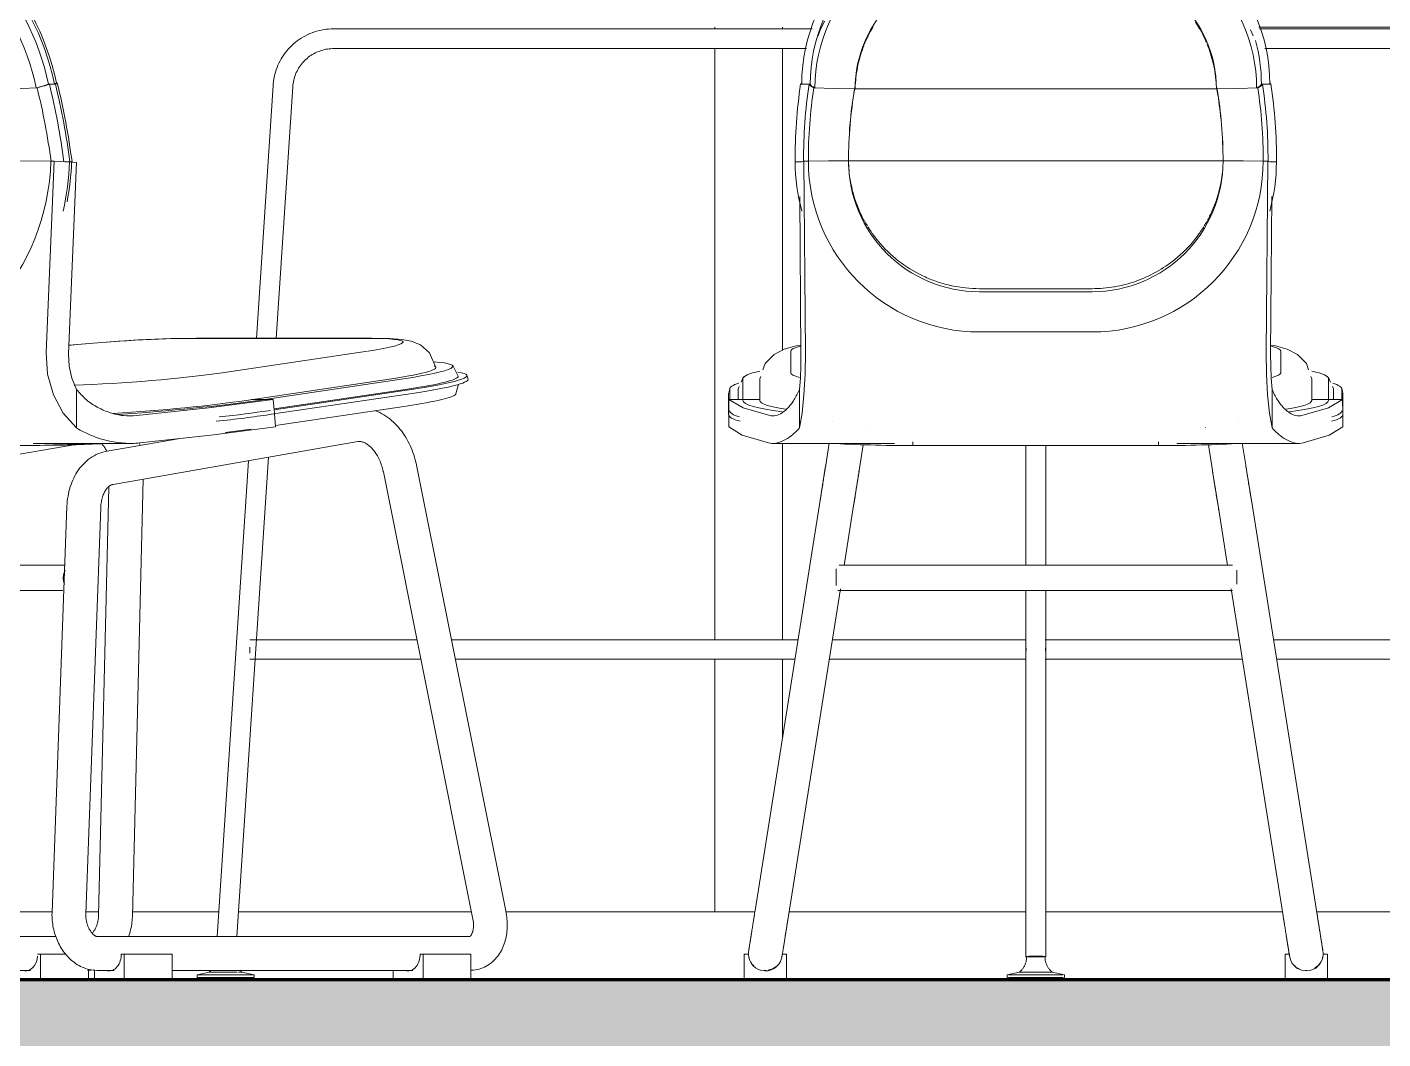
# Model space of a CAD drawing. Header units: inches. Extents: x 169 to 5088, y -73 to 356.
# Drawn here: x 393.6 to 433.69, y -1.76 to 28.16 of the extents above; entities that cross this region are included whole.
import ezdxf

# ---------------------------------------------------------------- set-up
doc = ezdxf.new("R2010")
doc.units = ezdxf.units.IN
doc.header["$MEASUREMENT"] = 0
for name, color, linetype, lineweight in [('A-GLAZ-CWMG', 51, 'Continuous', 9), ('C-TOPO', 7, 'Continuous', 9), ('I-FURN', 30, 'Continuous', 9), ('I-FURN-PNLS', 30, 'Continuous', 9)]:
    doc.layers.add(name, color=color, linetype=linetype, lineweight=lineweight)

# ---------------------------------------------------------------- blocks, each defined once
blk = doc.blocks.new('Haworth_Pan-Table-Round - 59 dia-336015-Building Elevation - North')
at = {"layer": 'I-FURN-PNLS'}
for p, q in [((416.812, 28.113), (402.657, 28.113)), ((451.553, 28.164), (430.029, 28.164)), ((444.198, 28.113), (430.043, 28.113)), ((402.657, 27.528), (416.649, 27.528)), ((430.206, 27.528), (444.198, 27.528)), ((400.869, 26.438), (400.377, 18.958)), ((400.963, 18.958), (401.452, 26.4)), ((423.136, 15.788), (423.136, 12.25)), ((423.136, 15.788), (423.136, 12.25)), ((423.72, 12.25), (423.72, 15.788)), ((423.72, 12.25), (423.72, 15.788)), ((400.139, 15.339), (399.213, 1.264)), ((399.799, 1.264), (400.731, 15.442)), ((423.136, 11.5), (423.136, 0.669)), ((423.136, 11.5), (423.136, 10.03)), ((423.72, 0.669), (423.72, 11.5)), ((423.72, 10.03), (423.72, 11.5)), ((405.126, 10.04), (400.178, 10.04)), ((416.396, 10.04), (406.146, 10.04)), ((423.146, 10.04), (417.409, 10.04)), ((429.447, 10.04), (423.71, 10.04)), ((440.71, 10.04), (430.46, 10.04)), ((400.178, 9.754), (400.178, 9.828)), ((400.178, 9.649), (400.178, 9.754)), ((400.178, 9.468), (405.24, 9.468)), ((406.26, 9.468), (416.305, 9.468)), ((417.318, 9.468), (423.146, 9.468)), ((423.136, 9.478), (423.136, 0.669)), ((423.71, 9.468), (429.538, 9.468)), ((423.72, 0.669), (423.72, 9.478)), ((430.55, 9.468), (440.596, 9.468)), ((423.192, 0.669), (423.428, 0.669)), ((423.428, 0.669), (423.663, 0.669)), ((398.984, 0.216), (398.621, 0.134)), ((398.621, 0.134), (398.621, 0.051)), ((398.621, 0.134), (400.313, 0.134)), ((398.621, 0.051), (398.73, 0)), ((398.621, 0.051), (400.313, 0.051)), ((398.984, 0.216), (399.809, 0.216)), ((399.846, 0.216), (399.95, 0.216)), ((400.313, 0.134), (399.95, 0.216)), ((400.204, 0), (400.313, 0.051)), ((400.313, 0.051), (400.313, 0.134)), ((422.945, 0.216), (422.582, 0.134)), ((422.945, 0.216), (422.582, 0.134)), ((422.582, 0.134), (422.582, 0.051)), ((422.582, 0.134), (422.582, 0.051)), ((422.582, 0.051), (422.691, 0)), ((422.582, 0.051), (422.691, 0)), ((422.623, 0.134), (423.428, 0.134)), ((422.623, 0.134), (422.623, 0.134)), ((422.623, 0.051), (422.912, 0.051)), ((422.623, 0.051), (422.623, 0.051)), ((422.931, 0.051), (423.428, 0.051)), ((422.945, 0.216), (423.428, 0.216)), ((423.428, 0.216), (423.911, 0.216)), ((423.428, 0.134), (424.232, 0.134)), ((423.428, 0.051), (424.232, 0.051)), ((424.274, 0.134), (423.911, 0.216)), ((424.274, 0.134), (423.911, 0.216)), ((424.165, 0), (424.274, 0.051)), ((424.165, 0), (424.274, 0.051)), ((424.232, 0.134), (424.232, 0.134)), ((424.232, 0.051), (424.232, 0.051)), ((424.274, 0.051), (424.274, 0.134)), ((424.274, 0.051), (424.274, 0.134))]:
    blk.add_line(p, q, dxfattribs=at)
at = {"layer": 'I-FURN-PNLS', "flags": 128}
for points in [[(402.657, 28.113), (402.586, 28.111), (402.514, 28.107), (402.443, 28.1), (402.372, 28.09), (402.301, 28.077), (402.231, 28.061), (402.162, 28.043), (402.094, 28.022), (402.026, 27.998), (401.96, 27.971), (401.894, 27.942), (401.83, 27.91), (401.767, 27.876), (401.705, 27.839), (401.646, 27.8), (401.587, 27.758), (401.531, 27.714), (401.476, 27.668), (401.423, 27.619), (401.372, 27.569), (401.323, 27.517), (401.276, 27.462), (401.232, 27.406), (401.189, 27.348), (401.149, 27.289), (401.112, 27.228), (401.077, 27.165), (401.044, 27.101), (401.014, 27.036), (400.987, 26.97), (400.963, 26.903), (400.941, 26.834), (400.921, 26.765), (400.905, 26.695), (400.891, 26.625), (400.881, 26.554), (400.873, 26.483), (400.869, 26.438)], [(401.452, 26.4), (401.456, 26.448), (401.462, 26.496), (401.47, 26.544), (401.48, 26.591), (401.492, 26.638), (401.505, 26.684), (401.521, 26.73), (401.538, 26.775), (401.557, 26.819), (401.578, 26.863), (401.601, 26.906), (401.625, 26.947), (401.651, 26.988), (401.678, 27.028), (401.707, 27.067), (401.738, 27.104), (401.77, 27.14), (401.804, 27.175), (401.838, 27.208), (401.875, 27.24), (401.912, 27.271), (401.951, 27.3), (401.99, 27.328), (402.031, 27.353), (402.073, 27.378), (402.116, 27.4), (402.159, 27.421), (402.204, 27.44), (402.249, 27.457), (402.295, 27.473), (402.341, 27.486), (402.388, 27.498), (402.435, 27.508), (402.483, 27.516), (402.531, 27.522), (402.579, 27.526), (402.627, 27.528), (402.657, 27.528)], [(422.945, 0.216), (422.962, 0.231), (422.979, 0.247), (422.995, 0.263), (423.011, 0.28), (423.026, 0.297), (423.04, 0.315), (423.053, 0.334), (423.066, 0.353), (423.078, 0.372), (423.089, 0.392), (423.1, 0.413), (423.109, 0.434), (423.118, 0.455), (423.126, 0.477), (423.133, 0.498), (423.139, 0.521), (423.144, 0.543), (423.148, 0.565), (423.151, 0.588), (423.154, 0.611), (423.155, 0.634), (423.156, 0.657), (423.156, 0.669)], [(422.995, 0.263), (423.011, 0.28), (423.026, 0.297), (423.04, 0.315), (423.053, 0.334), (423.066, 0.353), (423.078, 0.372), (423.089, 0.392), (423.1, 0.413), (423.109, 0.434)], [(423.126, 0.477), (423.133, 0.498), (423.139, 0.521), (423.144, 0.543), (423.148, 0.565), (423.151, 0.588), (423.154, 0.611), (423.155, 0.634), (423.156, 0.657), (423.156, 0.669)], [(423.7, 0.669), (423.7, 0.646), (423.701, 0.623), (423.703, 0.601), (423.706, 0.578), (423.709, 0.555), (423.714, 0.533), (423.72, 0.511), (423.726, 0.489), (423.734, 0.467), (423.742, 0.445), (423.751, 0.424), (423.761, 0.404), (423.771, 0.383), (423.783, 0.363), (423.795, 0.344), (423.808, 0.325), (423.822, 0.307), (423.837, 0.289), (423.852, 0.272), (423.868, 0.255), (423.884, 0.239), (423.901, 0.224), (423.911, 0.216)], [(423.7, 0.646), (423.701, 0.623), (423.703, 0.601), (423.706, 0.578), (423.709, 0.555)], [(423.742, 0.445), (423.751, 0.424), (423.761, 0.404), (423.771, 0.383), (423.783, 0.363), (423.795, 0.344), (423.808, 0.325), (423.822, 0.307), (423.837, 0.289), (423.852, 0.272), (423.868, 0.255)], [(398.984, 0.216), (399.001, 0.231), (399.018, 0.247), (399.034, 0.263)], [(399.891, 0.272), (399.907, 0.255), (399.923, 0.239), (399.94, 0.224), (399.95, 0.216)]]:
    blk.add_lwpolyline(points, dxfattribs=at)
at = {"layer": 'I-FURN-PNLS'}
for start, end in [(170.9521, 180), (180, 187.8973), (0, 9.0479), (352.105, 360)]:
    blk.add_arc((423.428, 9.754), 0.286, start, end, dxfattribs=at)
for major_axis, start_param, end_param in [((-0.292, 0), 4.712389, 6.806784), ((0.292, 0), 3.141593, 3.665191), ((0.292, 0), 5.759587, 7.853982), ((-0.292, 0), 2.879793, 3.141593)]:
    blk.add_ellipse((423.428, 0.669), major_axis=major_axis, ratio=0.065635, start_param=start_param, end_param=end_param, dxfattribs=at)
blk = doc.blocks.new('Haworth_Chair_Hi-Pad_Chair - Chair-336017-Building Elevation - North')
at = {"layer": 'I-FURN'}
for p, q in [((429.86, 27.909), (429.779, 28.088)), ((416.474, 26.481), (416.507, 26.515)), ((416.505, 26.481), (416.474, 26.481)), ((416.505, 26.481), (416.755, 26.481)), ((430.35, 26.481), (430.1, 26.481)), ((430.349, 26.515), (430.382, 26.481)), ((430.382, 26.481), (430.35, 26.481)), ((418.071, 26.336), (428.785, 26.336)), ((416.505, 24.182), (416.31, 24.182)), ((416.505, 24.182), (416.566, 24.202)), ((416.566, 24.202), (416.612, 18.545)), ((416.701, 24.202), (416.566, 24.202)), ((416.701, 24.202), (417.889, 24.208)), ((417.295, 24.205), (417.889, 24.208)), ((417.889, 24.208), (428.967, 24.208)), ((428.967, 24.208), (430.154, 24.202)), ((428.967, 24.208), (429.561, 24.205)), ((430.29, 24.202), (430.154, 24.202)), ((430.244, 18.545), (430.29, 24.202)), ((430.29, 24.202), (430.351, 24.182)), ((430.351, 24.182), (430.545, 24.182)), ((416.483, 18.503), (416.446, 23.154)), ((430.41, 23.154), (430.372, 18.503)), ((425.094, 20.428), (421.762, 20.428)), ((421.763, 20.339), (425.093, 20.339)), ((425.093, 19.147), (421.763, 19.147)), ((416.181, 17.942), (416.181, 18.581)), ((430.675, 18.581), (430.675, 17.942)), ((414.767, 17.762), (414.767, 17.123)), ((415.267, 17.766), (415.291, 17.835)), ((415.267, 17.123), (415.267, 17.762)), ((431.588, 17.766), (431.564, 17.835)), ((431.588, 17.762), (431.588, 17.123)), ((432.088, 17.123), (432.088, 17.762)), ((414.343, 16.703), (414.343, 17.342)), ((414.376, 17.473), (414.345, 17.358)), ((414.374, 17.457), (414.374, 17.147)), ((414.624, 17.462), (414.655, 17.533)), ((414.624, 17.147), (414.624, 17.457)), ((416.438, 17.449), (416.438, 16.308)), ((430.418, 17.449), (430.418, 16.308)), ((432.231, 17.462), (432.201, 17.533)), ((432.232, 17.457), (432.232, 17.143)), ((432.511, 17.358), (432.479, 17.473)), ((432.482, 17.146), (432.482, 17.457)), ((432.513, 17.342), (432.513, 16.703)), ((414.349, 16.744), (414.354, 17.147)), ((414.767, 17.147), (414.354, 17.147)), ((415.271, 17.147), (414.767, 17.147)), ((432.502, 17.147), (431.585, 17.147)), ((432.502, 17.147), (432.506, 16.744)), ((414.346, 16.341), (414.349, 16.698)), ((417.419, 16.486), (417.42, 16.487)), ((429.436, 16.486), (429.436, 16.487)), ((432.507, 16.698), (432.51, 16.341)), ((418.407, 16.329), (418.407, 16.331)), ((428.449, 16.329), (428.448, 16.331)), ((428.449, 16.329), (428.449, 16.326)), ((415.643, 15.852), (419.252, 15.852)), ((417.32, 15.859), (417.217, 15.21)), ((418.204, 15.053), (418.325, 15.812)), ((419.795, 15.788), (419.795, 15.899)), ((419.795, 15.899), (419.795, 15.788)), ((419.795, 15.788), (427.06, 15.788)), ((427.06, 15.899), (427.06, 15.788)), ((427.06, 15.788), (427.06, 15.899)), ((427.604, 15.852), (431.212, 15.852)), ((428.531, 15.812), (428.651, 15.053)), ((429.639, 15.21), (429.536, 15.859)), ((417.213, 15.186), (417.031, 14.041)), ((418.019, 13.884), (418.201, 15.03)), ((418.203, 15.042), (418.201, 15.03)), ((428.655, 15.03), (428.837, 13.884)), ((429.641, 15.199), (429.643, 15.186)), ((429.824, 14.041), (429.643, 15.186)), ((417.031, 14.041), (415.125, 2.034)), ((431.73, 2.034), (429.824, 14.041)), ((417.757, 12.237), (418.019, 13.884)), ((428.837, 13.884), (429.098, 12.236)), ((417.525, 11.651), (417.525, 12.14)), ((429.241, 12.25), (417.617, 12.25)), ((429.376, 12.1), (429.376, 11.687)), ((416.113, 1.877), (417.649, 11.551)), ((417.573, 11.5), (429.243, 11.5)), ((429.207, 11.55), (430.743, 1.877)), ((415.125, 2.034), (415.113, 1.953)), ((431.743, 1.953), (431.73, 2.034)), ((416.1, 1.796), (416.113, 1.877)), ((430.743, 1.877), (430.756, 1.796)), ((414.928, 0.75), (414.803, 0.75)), ((414.803, 0.75), (414.803, 0)), ((414.952, 0.622), (414.946, 0.641)), ((416.053, 0.75), (415.93, 0.75)), ((416.053, 0), (416.053, 0.75)), ((430.803, 0.75), (430.803, 0)), ((430.928, 0.75), (430.803, 0.75)), ((431.004, 0.498), (430.993, 0.515)), ((432.053, 0.75), (431.928, 0.75)), ((432.053, 0), (432.053, 0.75))]:
    blk.add_line(p, q, dxfattribs=at)
at = {"layer": 'I-FURN', "flags": 128}
for points in [[(417.183, 28.338), (417.042, 28.052), (416.996, 27.909)], [(418.063, 26.336), (417.463, 26.353), (416.863, 26.369)], [(429.992, 26.369), (429.392, 26.353), (428.792, 26.336)], [(415.358, 18.027), (415.425, 18.218), (415.692, 18.486), (415.99, 18.637), (416.34, 18.733), (416.487, 18.758)], [(416.612, 18.545), (416.604, 17.898), (416.571, 17.284), (416.514, 16.742), (416.438, 16.308)], [(416.438, 17.449), (416.465, 17.777), (416.48, 18.134), (416.483, 18.503)], [(430.418, 16.308), (430.342, 16.742), (430.285, 17.284), (430.252, 17.898), (430.244, 18.545)], [(431.498, 18.027), (431.431, 18.218), (431.164, 18.486), (430.866, 18.637), (430.516, 18.733), (430.369, 18.758)], [(430.372, 18.503), (430.376, 18.134), (430.391, 17.777), (430.418, 17.449)], [(414.71, 17.661), (414.761, 17.781), (414.795, 17.818)], [(432.146, 17.661), (432.095, 17.781), (432.06, 17.818)], [(414.354, 17.147), (414.771, 16.905), (415.558, 16.674)], [(431.297, 16.674), (432.085, 16.905), (432.502, 17.147)], [(415.52, 15.866), (414.748, 16.098), (414.346, 16.341)], [(432.51, 16.341), (432.108, 16.098), (431.336, 15.866)], [(417.217, 15.21), (417.215, 15.201), (417.214, 15.191), (417.212, 15.178), (417.209, 15.162), (417.206, 15.145), (417.203, 15.125), (417.2, 15.103), (417.196, 15.078), (417.192, 15.052), (417.187, 15.023), (417.182, 14.993), (417.177, 14.96), (417.172, 14.926), (417.166, 14.889), (417.16, 14.851), (417.153, 14.811), (417.147, 14.769), (417.14, 14.726), (417.133, 14.681), (417.125, 14.634), (417.118, 14.586), (417.11, 14.537), (417.102, 14.487), (417.094, 14.435), (417.085, 14.382), (417.077, 14.328), (417.068, 14.273), (417.059, 14.217), (417.05, 14.161), (417.041, 14.104), (417.032, 14.046), (417.031, 14.041)], [(418.019, 13.884), (418.028, 13.942), (418.037, 13.999), (418.046, 14.056), (418.055, 14.112), (418.064, 14.167), (418.072, 14.221), (418.081, 14.274), (418.089, 14.325), (418.097, 14.376), (418.105, 14.425), (418.112, 14.473), (418.12, 14.52), (418.127, 14.565), (418.134, 14.609), (418.141, 14.651), (418.147, 14.691), (418.153, 14.729), (418.159, 14.766), (418.164, 14.801), (418.17, 14.833), (418.174, 14.864), (418.179, 14.893), (418.183, 14.919), (418.187, 14.944), (418.191, 14.966), (418.194, 14.986), (418.197, 15.004), (418.199, 15.02), (418.201, 15.033), (418.203, 15.044), (418.204, 15.052), (418.204, 15.053)], [(428.651, 15.053), (428.653, 15.045), (428.654, 15.034), (428.656, 15.021), (428.659, 15.005), (428.662, 14.988), (428.665, 14.968), (428.668, 14.946), (428.672, 14.922), (428.676, 14.895), (428.681, 14.867), (428.686, 14.836), (428.691, 14.803), (428.696, 14.769), (428.702, 14.733), (428.708, 14.694), (428.715, 14.654), (428.721, 14.612), (428.728, 14.569), (428.735, 14.524), (428.743, 14.478), (428.75, 14.43), (428.758, 14.38), (428.766, 14.33), (428.774, 14.278), (428.783, 14.225), (428.791, 14.171), (428.8, 14.116), (428.809, 14.061), (428.818, 14.004), (428.827, 13.947), (428.836, 13.889), (428.837, 13.884)], [(429.824, 14.041), (429.815, 14.099), (429.806, 14.156), (429.797, 14.213), (429.788, 14.268), (429.78, 14.323), (429.771, 14.377), (429.763, 14.43), (429.754, 14.482), (429.746, 14.533), (429.739, 14.582), (429.731, 14.63), (429.723, 14.677), (429.716, 14.722), (429.709, 14.766), (429.703, 14.807), (429.696, 14.848), (429.69, 14.886), (429.684, 14.923), (429.679, 14.957), (429.674, 14.99), (429.669, 15.021), (429.664, 15.05), (429.66, 15.076), (429.656, 15.101), (429.653, 15.123), (429.65, 15.143), (429.647, 15.161), (429.644, 15.176), (429.642, 15.19), (429.64, 15.201), (429.639, 15.209), (429.639, 15.21)], [(415.125, 2.034), (415.119, 1.995), (415.113, 1.956), (415.107, 1.917), (415.101, 1.877), (415.094, 1.838), (415.088, 1.798), (415.082, 1.759), (415.075, 1.719), (415.069, 1.68), (415.063, 1.641), (415.057, 1.603), (415.051, 1.565), (415.045, 1.527), (415.039, 1.49), (415.033, 1.453), (415.027, 1.417), (415.022, 1.381), (415.016, 1.346), (415.011, 1.312), (415.006, 1.279), (415, 1.247), (414.996, 1.216), (414.991, 1.185), (414.986, 1.156), (414.982, 1.128), (414.977, 1.101), (414.973, 1.075), (414.969, 1.05), (414.965, 1.027), (414.962, 1.004), (414.959, 0.983), (414.956, 0.964), (414.953, 0.946), (414.95, 0.929), (414.948, 0.914), (414.945, 0.9), (414.943, 0.888), (414.942, 0.877), (414.94, 0.868), (414.939, 0.86), (414.938, 0.854), (414.937, 0.85), (414.937, 0.847), (414.937, 0.845), (414.937, 0.845)], [(431.919, 0.845), (431.919, 0.846), (431.919, 0.848), (431.918, 0.852), (431.917, 0.858), (431.916, 0.865), (431.915, 0.873), (431.913, 0.883), (431.911, 0.895), (431.909, 0.908), (431.907, 0.923), (431.904, 0.939), (431.901, 0.957), (431.898, 0.976), (431.895, 0.996), (431.892, 1.017), (431.888, 1.04), (431.884, 1.065), (431.88, 1.09), (431.876, 1.117), (431.871, 1.145), (431.867, 1.173), (431.862, 1.203), (431.857, 1.234), (431.852, 1.266), (431.847, 1.299), (431.842, 1.333), (431.836, 1.367), (431.831, 1.402), (431.825, 1.438), (431.819, 1.475), (431.813, 1.512), (431.807, 1.549), (431.801, 1.588), (431.795, 1.626), (431.789, 1.665), (431.783, 1.704), (431.776, 1.743), (431.77, 1.782), (431.764, 1.822), (431.758, 1.861), (431.751, 1.901), (431.745, 1.94), (431.739, 1.979), (431.733, 2.018), (431.73, 2.034)], [(415.085, 1.782), (415.092, 1.822), (415.098, 1.861), (415.104, 1.901), (415.111, 1.94)], [(415.924, 0.688), (415.924, 0.689), (415.925, 0.691), (415.925, 0.695), (415.926, 0.701), (415.927, 0.708), (415.929, 0.717), (415.93, 0.727), (415.932, 0.738), (415.934, 0.752), (415.937, 0.766), (415.939, 0.782), (415.942, 0.8), (415.945, 0.819), (415.948, 0.839), (415.952, 0.861), (415.955, 0.884), (415.959, 0.908), (415.963, 0.933), (415.967, 0.96), (415.972, 0.988), (415.976, 1.017), (415.981, 1.047), (415.986, 1.078), (415.991, 1.109), (415.996, 1.142), (416.002, 1.176), (416.007, 1.21), (416.013, 1.246), (416.018, 1.281), (416.024, 1.318), (416.03, 1.355), (416.036, 1.393), (416.042, 1.431), (416.048, 1.469), (416.054, 1.508), (416.061, 1.547), (416.067, 1.586), (416.073, 1.626), (416.079, 1.665), (416.086, 1.705), (416.092, 1.744), (416.098, 1.783), (416.104, 1.823), (416.111, 1.862), (416.113, 1.877)], [(416.1, 1.796), (416.094, 1.757), (416.088, 1.717), (416.081, 1.678), (416.075, 1.639), (416.069, 1.599), (416.063, 1.56), (416.056, 1.521), (416.05, 1.482), (416.044, 1.443), (416.038, 1.405), (416.032, 1.367), (416.026, 1.33), (416.02, 1.293), (416.015, 1.257), (416.009, 1.222), (416.003, 1.187), (415.998, 1.153), (415.993, 1.12), (415.988, 1.088), (415.983, 1.057), (415.978, 1.026), (415.973, 0.997), (415.969, 0.969), (415.965, 0.942), (415.96, 0.916), (415.957, 0.891), (415.953, 0.868), (415.949, 0.846), (415.946, 0.825)], [(430.743, 1.877), (430.749, 1.838), (430.755, 1.799), (430.761, 1.76), (430.768, 1.72), (430.774, 1.681), (430.78, 1.642), (430.786, 1.602), (430.793, 1.563), (430.799, 1.524), (430.805, 1.485), (430.811, 1.446), (430.817, 1.408), (430.823, 1.37), (430.829, 1.333), (430.835, 1.296), (430.841, 1.26), (430.846, 1.224), (430.852, 1.19), (430.857, 1.156), (430.862, 1.122), (430.868, 1.09), (430.873, 1.059), (430.877, 1.028), (430.882, 0.999), (430.887, 0.971), (430.891, 0.944), (430.895, 0.918), (430.899, 0.893), (430.903, 0.87), (430.906, 0.848), (430.909, 0.827), (430.913, 0.807), (430.915, 0.789), (430.918, 0.772), (430.92, 0.757), (430.923, 0.743), (430.925, 0.731), (430.926, 0.72), (430.928, 0.711), (430.929, 0.703), (430.93, 0.697), (430.931, 0.693), (430.931, 0.69), (430.931, 0.688), (430.931, 0.688)], [(430.783, 1.626), (430.776, 1.665), (430.77, 1.705), (430.764, 1.744), (430.758, 1.783)], [(431.743, 1.953), (431.749, 1.914), (431.756, 1.874), (431.762, 1.835), (431.768, 1.795), (431.774, 1.756), (431.781, 1.717), (431.787, 1.677), (431.793, 1.639), (431.799, 1.6), (431.805, 1.562), (431.811, 1.524), (431.817, 1.487), (431.823, 1.45), (431.829, 1.414), (431.834, 1.378), (431.84, 1.344), (431.845, 1.31), (431.851, 1.277), (431.856, 1.245), (431.861, 1.213), (431.865, 1.183), (431.87, 1.154), (431.874, 1.126), (431.879, 1.099), (431.883, 1.073), (431.887, 1.048), (431.89, 1.025), (431.894, 1.003), (431.897, 0.982)], [(414.972, 1.065), (414.976, 1.09), (414.98, 1.117), (414.984, 1.145), (414.989, 1.173), (414.994, 1.203), (414.998, 1.234), (415.004, 1.266), (415.009, 1.299), (415.014, 1.333), (415.02, 1.367), (415.025, 1.402), (415.031, 1.438)], [(430.897, 0.908), (430.892, 0.933), (430.888, 0.96), (430.884, 0.988), (430.879, 1.017), (430.875, 1.047), (430.87, 1.078), (430.865, 1.109), (430.859, 1.142), (430.854, 1.176), (430.849, 1.21), (430.843, 1.246), (430.837, 1.281)], [(414.931, 0.76), (414.931, 0.78), (414.932, 0.8), (414.933, 0.82), (414.936, 0.84), (414.937, 0.845)], [(414.937, 0.845), (414.937, 0.846), (414.937, 0.848), (414.938, 0.852), (414.939, 0.858), (414.94, 0.865), (414.941, 0.873), (414.943, 0.883), (414.945, 0.895), (414.947, 0.908), (414.949, 0.923), (414.952, 0.939), (414.954, 0.957), (414.957, 0.976), (414.961, 0.996), (414.964, 1.017), (414.968, 1.04)], [(430.921, 0.752), (430.919, 0.766), (430.916, 0.782), (430.914, 0.8), (430.911, 0.819), (430.907, 0.839), (430.904, 0.861), (430.9, 0.884)], [(431.912, 0.887), (431.914, 0.876), (431.915, 0.867), (431.917, 0.86), (431.918, 0.854), (431.918, 0.849), (431.919, 0.846), (431.919, 0.845), (431.919, 0.845)], [(431.919, 0.845), (431.922, 0.825), (431.924, 0.805), (431.925, 0.785), (431.925, 0.765), (431.925, 0.745)], [(415.022, 0.479), (415.01, 0.495), (415, 0.512), (414.99, 0.53)], [(415.087, 0.403), (415.073, 0.417), (415.059, 0.432), (415.046, 0.447)], [(415.794, 0.423), (415.78, 0.409), (415.765, 0.395), (415.75, 0.382), (415.734, 0.37), (415.718, 0.358), (415.702, 0.347), (415.685, 0.336), (415.667, 0.326), (415.649, 0.317), (415.631, 0.309), (415.613, 0.301), (415.594, 0.294), (415.575, 0.288), (415.556, 0.283), (415.536, 0.278), (415.517, 0.274)], [(415.925, 0.69), (415.924, 0.688), (415.924, 0.688)], [(431.11, 0.379), (431.095, 0.392), (431.08, 0.405), (431.066, 0.419)], [(431.868, 0.535), (431.858, 0.517), (431.848, 0.5), (431.837, 0.483), (431.825, 0.467), (431.813, 0.451), (431.8, 0.436), (431.787, 0.421), (431.773, 0.407), (431.758, 0.393), (431.743, 0.38), (431.727, 0.368), (431.711, 0.356), (431.694, 0.345), (431.677, 0.335), (431.66, 0.325)], [(431.911, 0.646), (431.905, 0.627), (431.899, 0.608)], [(415.457, 0.267), (415.437, 0.267), (415.417, 0.267), (415.397, 0.268)], [(431.211, 0.315), (431.193, 0.324), (431.176, 0.333), (431.159, 0.344)], [(431.444, 0.267), (431.424, 0.267), (431.404, 0.267)]]:
    blk.add_lwpolyline(points, dxfattribs=at)
at = {"layer": 'I-FURN'}
for centre, end in [((415.428, 0.75), 356.1717), ((431.428, 0.75), 360)]:
    blk.add_arc(centre, 0.5, 180, end, dxfattribs=at)
for centre, major_axis, ratio, start_param, end_param in [((421.958, 26.481), (-5.452, 0), 0.957815, 4.712389, 6.283185), ((424.898, 26.481), (-5.452, 0), 0.957815, 3.141593, 4.712389), ((421.958, 26.481), (5.202, 0), 0.957815, 1.570796, 3.141593), ((421.958, 26.369), (-5.061, 0), 0.957815, 4.712389, 6.283185), ((424.898, 26.369), (-5.061, 0), 0.957815, 3.141593, 4.712389), ((421.958, 26.336), (3.874, 0), 0.957815, 1.570796, 3.141593), ((424.898, 26.336), (-3.874, 0), 0.957815, 3.141593, 4.712389), ((424.898, 26.481), (-5.202, 0), 0.957815, 3.141593, 3.403392), ((431.428, 24.304), (15.118, 0), 0.981699, 2.994331, 3.149825), ((431.428, 24.304), (14.868, 0), 0.981699, 2.991886, 3.148659), ((417.487, 26.494), (0.733, 0), 0.287386, 3.205614, 3.775703), ((429.368, 26.494), (0.733, 0), 0.287386, 5.649075, 6.219164), ((415.428, 24.304), (14.868, 0), 0.981699, 6.276119, 6.432892), ((415.428, 24.304), (15.118, 0), 0.981699, 6.274953, 6.430447), ((431.428, 24.23), (14.727, 0), 0.981699, 2.993058, 3.143521), ((431.428, 24.208), (13.539, 0), 0.981699, 2.980787, 3.141593), ((432.081, 24.165), (14.192, 0), 0.957815, 2.973137, 2.981205), ((414.775, 24.165), (14.192, 0), 0.957815, 0.160388, 0.168456), ((415.428, 24.208), (-13.539, 0), 0.981699, 3.141593, 3.302398), ((415.428, 24.23), (14.727, 0), 0.981699, 6.281257, 6.43172), ((421.763, 24.182), (5.452, 0), 0.998706, 3.141593, 3.413176), ((421.763, 24.202), (5.061, 0), 0.998706, 3.141593, 4.712389), ((430.969, 24.162), (-13.08, 0), 0.998706, 6.279683, 6.283185), ((421.763, 24.208), (3.874, 0), 0.998706, 3.141593, 4.712389), ((425.093, 24.208), (3.874, 0), 0.998706, 4.712389, 6.283185), ((425.093, 24.202), (5.061, 0), 0.998706, 4.712389, 6.283185), ((415.887, 24.162), (13.08, 0), 0.998706, 0, 0.003502), ((425.093, 24.182), (5.452, 0), 0.998706, 6.011602, 6.283185), ((419.795, 18.581), (3.614, 0), 0.104528, 2.748827, 3.12599), ((427.06, 18.581), (3.614, 0), 0.104528, 0.015603, 0.392765), ((419.795, 17.762), (5.028, 0), 0.104528, 2.693546, 3.141593), ((419.795, 17.942), (3.614, 0), 0.104528, 3.141593, 3.52166), ((427.06, 17.942), (-3.614, 0), 0.104528, 2.761526, 3.141593), ((427.06, 17.762), (-5.028, 0), 0.104528, 3.141593, 3.589639), ((419.795, 17.457), (5.421, 0), 0.104528, 2.8238, 3.141593), ((427.06, 17.457), (-5.421, 0), 0.104528, 3.141593, 3.459385), ((419.795, 17.123), (5.028, 0), 0.104528, 3.141593, 3.836), ((419.795, 17.123), (4.528, 0), 0.104528, 3.141593, 3.728092), ((427.06, 17.123), (-4.528, 0), 0.104528, 2.555093, 3.141593), ((427.06, 17.123), (5.028, 0), 0.104528, 5.588778, 6.283185), ((419.795, 16.703), (5.452, 0), 0.104528, 3.141593, 3.496124), ((419.795, 16.818), (5.421, 0), 0.104528, 3.141593, 3.472833), ((427.06, 16.703), (-5.452, 0), 0.104528, 2.787061, 3.141593), ((427.06, 16.818), (5.421, 0), 0.104528, 5.951945, 6.283185), ((419.795, 16.317), (5.061, 0), 0.104528, 4.209281, 4.712389), ((427.06, 16.317), (5.061, 0), 0.104528, 4.712389, 5.215497)]:
    blk.add_ellipse(centre, major_axis=major_axis, ratio=ratio, start_param=start_param, end_param=end_param, dxfattribs=at)
for points in [[(418.346, 27.626), (418.421, 27.814), (418.511, 27.996), (418.616, 28.173)], [(416.863, 26.369), (416.836, 26.38), (416.789, 26.403), (416.742, 26.442), (416.729, 26.468), (416.727, 26.481)], [(430.129, 26.481), (430.127, 26.468), (430.113, 26.442), (430.067, 26.403), (430.02, 26.38), (429.992, 26.369)], [(417.889, 24.208), (417.89, 24.565), (417.922, 25.277), (418.012, 25.984), (418.071, 26.336)], [(428.785, 26.336), (428.844, 25.984), (428.934, 25.277), (428.966, 24.565), (428.967, 24.208)], [(418.446, 22.283), (418.332, 22.471), (418.135, 22.867), (417.946, 23.504), (417.895, 23.94), (417.889, 24.162)], [(416.438, 16.308), (416.359, 16.222), (416.202, 16.072), (415.964, 15.921), (415.733, 15.845), (415.589, 15.85), (415.52, 15.866)], [(431.336, 15.866), (431.266, 15.85), (431.123, 15.845), (430.892, 15.921), (430.653, 16.072), (430.496, 16.222), (430.418, 16.308)]]:
    blk.add_open_spline(points, degree=3, dxfattribs=at)
for points, knots in [([(428.156, 28.306), (428.279, 28.119), (428.386, 27.92), (428.474, 27.712), (428.476, 27.707)], [-1, -1, -1, -1, -0.6666667, -0.6583886, -0.6583886, -0.6583886, -0.6583886]), ([(418.09, 26.444), (418.1, 26.647), (418.152, 27.041), (418.268, 27.427), (418.34, 27.611)], [-1, -1, -1, -1, -0.6666667, -0.3420614, -0.3420614, -0.3420614, -0.3420614]), ([(428.5, 27.651), (428.572, 27.47), (428.698, 27.073), (428.755, 26.665), (428.766, 26.444)], [-0.627581, -0.627581, -0.627581, -0.627581, -0.3333333, 0, 0, 0, 0]), ([(428.967, 24.162), (428.959, 23.884), (428.903, 23.477), (428.74, 22.948), (428.587, 22.594), (428.467, 22.377), (428.409, 22.283)], [-1, -1, -1, -1, -0.8611111, -0.7916667, -0.7222222, -0.6666667, -0.6666667, -0.6666667, -0.6666667]), ([(421.762, 20.428), (421.484, 20.429), (421.074, 20.472), (420.539, 20.617), (420.025, 20.817), (419.426, 21.168), (418.862, 21.688), (418.571, 22.082), (418.459, 22.262)], [-1, -1, -1, -1, -0.8611111, -0.7916667, -0.7222222, -0.5833333, -0.4444444, -0.3373694, -0.3373694, -0.3373694, -0.3373694]), ([(428.397, 22.262), (428.314, 22.128), (428.063, 21.774), (427.6, 21.309), (427.004, 20.906), (426.399, 20.633), (425.755, 20.466), (425.316, 20.429), (425.094, 20.428)], [-0.6626306, -0.6626306, -0.6626306, -0.6626306, -0.5833333, -0.4444444, -0.3333333, -0.2222222, -0.1111111, 0, 0, 0, 0]), ([(415.558, 16.674), (415.617, 16.661), (415.736, 16.662), (415.893, 16.731), (416.018, 16.825), (416.11, 16.914), (416.2, 17.021), (416.315, 17.187), (416.391, 17.339), (416.438, 17.449)], [0, 0, 0, 0, 0.2, 0.4, 0.5, 0.6, 0.7, 0.8, 1, 1, 1, 1]), ([(430.418, 17.449), (430.465, 17.339), (430.541, 17.187), (430.656, 17.021), (430.745, 16.914), (430.838, 16.825), (430.963, 16.731), (431.12, 16.662), (431.239, 16.661), (431.297, 16.674)], [0, 0, 0, 0, 0.2, 0.3, 0.4, 0.5, 0.6, 0.8, 1, 1, 1, 1])]:
    blk.add_open_spline(points, degree=3, knots=knots, dxfattribs=at)
blk = doc.blocks.new('Haworth_Chair_Hi-Pad_Chair - Chair-V8-Building Elevation - North')
at = {"layer": 'I-FURN'}
for p, q in [((394.407, 26.481), (394.23, 26.481)), ((394.464, 26.514), (394.408, 26.481)), ((394.487, 26.515), (394.431, 26.481)), ((393.38, 24.208), (394.301, 24.202)), ((394.16, 18.545), (394.397, 24.202)), ((394.397, 24.202), (394.301, 24.202)), ((394.397, 24.202), (394.71, 24.183)), ((394.714, 24.182), (394.852, 24.182)), ((395.06, 24.161), (394.824, 18.503)), ((394.862, 24.182), (394.924, 24.176)), ((394.91, 24.17), (395.06, 24.161)), ((398.514, 18.958), (403.651, 18.958)), ((403.735, 18.966), (398.598, 18.966)), ((403.665, 18.581), (399.365, 17.942)), ((404.372, 17.762), (400.072, 17.123)), ((400.426, 17.123), (404.725, 17.762)), ((406.637, 17.754), (406.597, 17.866)), ((395.06, 17.449), (395.06, 16.308)), ((405.056, 17.342), (400.757, 16.703)), ((404.849, 17.457), (400.899, 16.87)), ((400.901, 16.844), (405.026, 17.457)), ((400.876, 17.147), (400.23, 17.147)), ((400.876, 17.147), (400.909, 16.744)), ((400.939, 16.381), (404.809, 16.956)), ((400.727, 16.818), (400.798, 16.828)), ((400.911, 16.725), (400.942, 16.341)), ((399.458, 16.171), (400.221, 16.276)), ((388.049, 14.638), (395.04, 15.815)), ((393.371, 15.788), (394.214, 15.797)), ((394.215, 15.797), (393.371, 15.788)), ((393.681, 15.79), (394.452, 15.799)), ((393.779, 15.852), (396.654, 15.852)), ((398.066, 15.991), (395.965, 15.624)), ((396.138, 14.639), (403.381, 15.905)), ((395.908, 15.612), (395.965, 15.624)), ((404.131, 15.01), (406.78, 1.776)), ((407.76, 1.973), (405.112, 15.206)), ((396.017, 14.548), (395.709, 1.887)), ((396.127, 14.637), (396.138, 14.639)), ((396.709, 1.862), (397.023, 14.794)), ((394.774, 13.981), (394.332, 1.974)), ((395.332, 1.937), (395.773, 13.944)), ((394.725, 12.25), (386.55, 12.25)), ((386.55, 11.5), (394.655, 11.5)), ((394.448, 1.267), (384.35, 1.267)), ((406.693, 1.267), (395.658, 1.267)), ((406.693, 1.267), (406.693, 1.267)), ((393.995, 0.75), (393.906, 0.75)), ((393.995, 0), (393.995, 0.75)), ((393.995, 0.75), (394.751, 0.75)), ((396.469, 0.75), (396.381, 0.75)), ((396.469, 0), (396.469, 0.75)), ((396.469, 0.75), (397.884, 0.75)), ((397.884, 0.75), (397.884, 0)), ((405.308, 0.75), (405.22, 0.75)), ((405.308, 0), (405.308, 0.75)), ((405.308, 0.75), (406.722, 0.75)), ((406.722, 0.75), (406.722, 0)), ((386.57, 0.267), (393.697, 0.267)), ((395.409, 0.303), (395.409, 0)), ((395.586, 0.275), (395.586, 0)), ((395.658, 0.267), (396.168, 0.267)), ((397.905, 0.267), (405.007, 0.267)), ((404.424, 0.273), (404.424, 0))]:
    blk.add_line(p, q, dxfattribs=at)
at = {"layer": 'I-FURN', "flags": 128}
for points in [[(393.892, 26.369), (393.428, 26.353), (392.965, 26.336)], [(398.598, 18.966), (397.838, 18.954), (396.881, 18.912), (395.802, 18.84), (394.835, 18.755)], [(405.685, 18.1), (405.498, 18.531), (405.226, 18.764), (404.959, 18.873), (404.682, 18.925), (404.318, 18.954), (403.786, 18.966), (403.735, 18.966)], [(395.06, 16.308), (394.665, 16.742), (394.372, 17.284), (394.2, 17.898), (394.16, 18.545)], [(394.824, 18.503), (394.841, 18.134), (394.921, 17.777), (395.06, 17.449)], [(406.349, 17.842), (406.196, 18.136), (406.168, 18.162)], [(406.354, 17.6), (406.275, 17.317), (406.271, 17.31)], [(396.843, 16.674), (398.956, 16.905), (400.876, 17.147)], [(403.898, 16.819), (403.963, 16.793), (404.026, 16.764), (404.088, 16.731), (404.148, 16.696), (404.207, 16.659), (404.264, 16.619), (404.32, 16.576), (404.374, 16.531), (404.427, 16.484), (404.478, 16.435), (404.527, 16.384), (404.575, 16.332), (404.621, 16.277), (404.665, 16.22), (404.707, 16.163), (404.748, 16.103), (404.787, 16.042), (404.824, 15.98), (404.859, 15.916), (404.892, 15.851), (404.924, 15.785), (404.954, 15.718), (404.982, 15.65), (405.007, 15.581), (405.031, 15.511), (405.054, 15.441), (405.074, 15.37), (405.092, 15.298), (405.108, 15.226), (405.112, 15.206)], [(400.942, 16.341), (399.033, 16.098), (396.932, 15.866)], [(395.783, 15.851), (395.797, 15.839), (395.812, 15.826), (395.827, 15.811), (395.842, 15.794), (395.857, 15.776), (395.872, 15.756), (395.886, 15.734), (395.901, 15.711), (395.915, 15.685), (395.929, 15.658), (395.942, 15.63)], [(396.921, 15.866), (396.932, 15.832), (396.944, 15.793)], [(403.381, 15.905), (403.394, 15.907), (403.408, 15.909), (403.422, 15.909), (403.437, 15.909), (403.452, 15.907), (403.468, 15.905), (403.485, 15.902), (403.503, 15.898), (403.522, 15.892), (403.542, 15.885), (403.562, 15.877), (403.583, 15.867), (403.605, 15.855), (403.628, 15.842), (403.651, 15.827), (403.675, 15.811), (403.698, 15.793), (403.723, 15.773), (403.747, 15.751), (403.771, 15.728), (403.796, 15.703), (403.82, 15.676), (403.844, 15.647), (403.867, 15.617), (403.89, 15.585), (403.913, 15.552), (403.935, 15.518), (403.956, 15.482), (403.977, 15.445), (403.997, 15.406), (404.016, 15.367), (404.034, 15.326), (404.051, 15.285), (404.067, 15.242), (404.081, 15.199), (404.095, 15.156), (404.107, 15.112), (404.119, 15.067), (404.129, 15.022), (404.131, 15.01)], [(395.908, 15.612), (395.839, 15.595), (395.772, 15.574), (395.706, 15.549), (395.642, 15.52), (395.58, 15.488), (395.519, 15.452), (395.461, 15.414), (395.404, 15.372), (395.35, 15.327), (395.299, 15.28), (395.25, 15.231), (395.203, 15.179), (395.159, 15.125), (395.117, 15.069), (395.078, 15.011), (395.041, 14.952), (395.007, 14.891), (394.975, 14.828), (394.946, 14.764), (394.918, 14.699), (394.894, 14.633), (394.871, 14.566), (394.851, 14.497), (394.834, 14.428), (394.818, 14.358), (394.805, 14.288), (394.794, 14.216), (394.785, 14.145), (394.779, 14.072), (394.775, 14), (394.774, 13.981)], [(396.127, 14.637), (396.114, 14.633), (396.101, 14.629), (396.088, 14.624), (396.075, 14.619), (396.062, 14.612), (396.048, 14.604), (396.035, 14.595), (396.02, 14.584), (396.006, 14.572), (395.991, 14.559), (395.977, 14.544), (395.962, 14.528), (395.947, 14.509), (395.932, 14.489), (395.917, 14.468), (395.903, 14.444), (395.888, 14.419), (395.875, 14.392), (395.861, 14.363), (395.849, 14.333), (395.837, 14.301), (395.826, 14.268), (395.816, 14.233), (395.806, 14.197), (395.798, 14.159), (395.791, 14.12), (395.785, 14.08), (395.78, 14.04), (395.776, 13.998), (395.774, 13.955), (395.773, 13.944)], [(395.658, 0.267), (395.602, 0.268), (395.546, 0.273), (395.491, 0.28), (395.436, 0.291), (395.383, 0.304), (395.33, 0.32), (395.279, 0.338), (395.228, 0.359), (395.179, 0.382), (395.131, 0.407), (395.085, 0.434), (395.04, 0.463), (394.996, 0.494), (394.953, 0.527), (394.912, 0.561), (394.873, 0.596), (394.834, 0.633), (394.797, 0.672), (394.762, 0.711), (394.728, 0.752), (394.695, 0.794), (394.664, 0.837), (394.634, 0.881), (394.605, 0.926), (394.578, 0.972), (394.552, 1.019), (394.527, 1.067), (394.504, 1.115), (394.482, 1.165), (394.462, 1.214), (394.443, 1.265), (394.426, 1.316), (394.41, 1.367), (394.395, 1.419), (394.382, 1.472), (394.37, 1.524), (394.36, 1.577), (394.352, 1.631), (394.344, 1.684), (394.339, 1.738), (394.335, 1.791), (394.332, 1.845), (394.331, 1.899), (394.332, 1.952), (394.332, 1.974)], [(395.658, 1.267), (395.657, 1.267), (395.656, 1.267), (395.654, 1.267), (395.651, 1.268), (395.647, 1.268), (395.643, 1.27), (395.637, 1.272), (395.631, 1.274), (395.624, 1.278), (395.616, 1.282), (395.607, 1.287), (395.598, 1.293), (395.587, 1.3), (395.577, 1.308), (395.566, 1.318), (395.554, 1.328), (395.542, 1.339), (395.53, 1.352), (395.518, 1.366), (395.506, 1.38), (395.493, 1.396), (395.481, 1.413), (395.469, 1.431), (395.457, 1.449), (395.446, 1.469), (395.434, 1.489), (395.423, 1.511), (395.413, 1.532), (395.403, 1.555), (395.394, 1.578), (395.385, 1.602), (395.376, 1.626), (395.369, 1.651), (395.362, 1.676), (395.355, 1.701), (395.35, 1.727), (395.345, 1.752), (395.341, 1.778), (395.337, 1.803), (395.335, 1.829), (395.333, 1.854), (395.331, 1.879), (395.331, 1.903), (395.331, 1.928), (395.332, 1.937)], [(395.522, 1.366), (395.535, 1.38), (395.547, 1.396), (395.559, 1.413), (395.571, 1.431), (395.583, 1.449), (395.595, 1.469), (395.606, 1.489), (395.617, 1.511), (395.627, 1.532), (395.637, 1.555), (395.647, 1.578), (395.656, 1.602), (395.664, 1.626), (395.672, 1.651), (395.679, 1.676), (395.685, 1.701), (395.69, 1.727), (395.695, 1.752), (395.7, 1.778), (395.703, 1.803), (395.706, 1.829), (395.708, 1.854), (395.709, 1.879), (395.709, 1.887)], [(396.597, 1.265), (396.614, 1.316), (396.63, 1.367), (396.645, 1.419), (396.658, 1.472), (396.67, 1.524), (396.68, 1.577), (396.689, 1.631), (396.696, 1.684), (396.701, 1.738), (396.706, 1.791), (396.708, 1.845), (396.709, 1.862)], [(406.69, 1.266), (406.69, 1.266), (406.691, 1.266), (406.692, 1.267), (406.694, 1.268), (406.696, 1.27), (406.699, 1.273), (406.703, 1.276), (406.707, 1.281), (406.712, 1.286), (406.717, 1.292), (406.723, 1.3), (406.729, 1.309), (406.735, 1.319), (406.741, 1.33), (406.747, 1.342), (406.753, 1.355), (406.759, 1.37), (406.765, 1.386), (406.77, 1.402), (406.775, 1.42), (406.78, 1.439), (406.784, 1.459), (406.788, 1.479), (406.791, 1.501), (406.794, 1.523), (406.796, 1.546), (406.797, 1.569), (406.797, 1.593), (406.797, 1.618), (406.797, 1.642), (406.795, 1.668), (406.793, 1.693), (406.79, 1.718), (406.786, 1.744), (406.781, 1.769), (406.78, 1.776)], [(406.91, 0.291), (406.965, 0.305), (407.019, 0.322), (407.072, 0.342), (407.123, 0.365), (407.173, 0.39), (407.221, 0.419), (407.268, 0.449), (407.312, 0.482), (407.355, 0.517), (407.395, 0.554), (407.434, 0.593), (407.47, 0.634), (407.504, 0.676), (407.537, 0.719), (407.567, 0.763), (407.595, 0.809), (407.621, 0.856), (407.646, 0.903), (407.668, 0.952), (407.688, 1.001), (407.707, 1.051), (407.724, 1.101), (407.739, 1.152), (407.752, 1.204), (407.763, 1.256), (407.773, 1.309), (407.781, 1.361), (407.788, 1.414), (407.793, 1.468), (407.796, 1.521), (407.797, 1.575), (407.797, 1.628), (407.796, 1.682), (407.793, 1.736), (407.788, 1.79), (407.782, 1.843), (407.774, 1.896), (407.765, 1.95), (407.76, 1.973)], [(395.383, 0.267), (395.439, 0.268), (395.494, 0.273), (395.55, 0.28)], [(406.91, 0.291), (406.855, 0.28), (406.799, 0.272), (406.743, 0.268)]]:
    blk.add_lwpolyline(points, dxfattribs=at)
at = {"layer": 'I-FURN'}
for centre, major_axis, ratio, start_param, end_param in [((390.552, 26.481), (-2.13, 5.019), 0.677277, 4.432544, 6.003341), ((390.63, 26.514), (-2.118, 4.991), 0.677277, 4.432544, 6.003341), ((390.552, 26.481), (-2.032, 4.789), 0.677277, 4.432544, 6.003341), ((390.289, 26.369), (-1.977, 4.659), 0.677277, 4.432544, 6.003341), ((393.745, 26.494), (0.717, 0.152), 0.203213, 4.842133, 5.412222), ((384.156, 24.304), (-3.933, 14.338), 0.694166, 4.516011, 4.67396), ((384.156, 24.304), (-4, 14.579), 0.694166, 4.515971, 4.671466), ((384.236, 24.326), (-3.991, 14.549), 0.694166, 4.514055, 4.672549), ((383.887, 24.23), (-3.896, 14.202), 0.694166, 4.522268, 4.672738), ((390.722, 24.202), (0.364, 5.048), 0.706192, 3.820724, 4.763202), ((390.996, 24.182), (0.392, 5.438), 0.706192, 4.491619, 4.763202), ((391.078, 24.176), (0.389, 5.407), 0.706192, 4.544289, 4.763202), ((395.972, 18.581), (3.604, 0.268), 0.073913, 0.782652, 1.890459), ((401.109, 18.581), (3.604, 0.268), 0.073913, 5.501123, 7.065837), ((401.17, 17.762), (4.516, 0.336), 0.073913, 5.495041, 6.429546), ((401.17, 17.762), (5.014, 0.373), 0.073913, 5.495041, 6.751678), ((396.81, 17.942), (3.604, 0.268), 0.073913, 4.177603, 5.495041), ((401.192, 17.457), (5.157, 0.383), 0.073913, 5.495041, 6.280439), ((401.192, 17.457), (5.407, 0.402), 0.073913, 5.495041, 6.589285), ((401.201, 17.342), (5.437, 0.404), 0.073913, 5.495041, 6.280439), ((401.23, 16.956), (5.047, 0.375), 0.073913, 5.495041, 6.228652), ((396.87, 17.123), (4.516, 0.336), 0.073913, 4.545647, 5.495041), ((396.87, 17.123), (5.014, 0.373), 0.073913, 4.588253, 5.495041), ((396.902, 16.703), (5.437, 0.404), 0.073913, 5.140509, 5.495041), ((396.893, 16.818), (5.407, 0.402), 0.073913, 5.163801, 5.495041), ((396.93, 16.317), (5.047, 0.375), 0.073913, 3.924244, 4.427352), ((396.939, 16.202), (3.863, 0.287), 0.073913, 3.924244, 4.46807), ((394.93, 11.875), (0, 0.375), 0.707107, 0.924675, 2.094395), ((393.553, 0.75), (0, 0.5), 0.707107, 2.879793, 4.325742), ((393.553, 0.75), (0, 0.5), 0.707107, 4.329384, 4.58741), ((396.027, 0.75), (0, 0.5), 0.707107, 2.879793, 4.631832), ((396.027, 0.75), (0, 0.5), 0.707107, 4.632007, 4.712389), ((404.866, 0.75), (0, 0.5), 0.707107, 2.879793, 4.631832), ((404.866, 0.75), (0, 0.5), 0.707107, 4.640589, 4.712389)]:
    blk.add_ellipse(centre, major_axis=major_axis, ratio=ratio, start_param=start_param, end_param=end_param, dxfattribs=at)
for points in [[(394.252, 26.481), (394.219, 26.468), (394.147, 26.442), (394.025, 26.403), (393.937, 26.38), (393.892, 26.369)], [(396.932, 15.866), (396.773, 15.85), (396.452, 15.845), (395.971, 15.921), (395.5, 16.072), (395.203, 16.222), (395.06, 16.308)]]:
    blk.add_open_spline(points, degree=3, dxfattribs=at)
blk.add_open_spline([(395.06, 17.449), (395.145, 17.339), (395.289, 17.187), (395.507, 17.021), (395.682, 16.914), (395.866, 16.825), (396.119, 16.731), (396.447, 16.662), (396.712, 16.661), (396.843, 16.674)], degree=3, knots=[0, 0, 0, 0, 0.2, 0.3, 0.4, 0.5, 0.6, 0.8, 1, 1, 1, 1], dxfattribs=at)
blk = doc.blocks.new('Rectangular Mullion - Exterior 2_ x 4_5_-430028-Building Elevation - North')
at = {"layer": 'A-GLAZ-CWMG'}
for p, q in [((378.749, 2), (383.301, 2)), ((384.317, 2), (392.237, 2)), ((393.244, 2), (394.333, 2)), ((395.334, 2), (395.712, 2)), ((396.712, 2), (399.262, 2)), ((399.847, 2), (406.735, 2)), ((407.755, 2), (414.937, 2))]:
    blk.add_line(p, q, dxfattribs=at)
blk = doc.blocks.new('Rectangular Mullion - Exterior 2_ x 4_5_-430033-Building Elevation - North')
at = {"layer": 'A-GLAZ-CWMG'}
for p, q in [((413.937, 28.164), (413.937, 28.11)), ((415.937, 28.164), (415.937, 28.109)), ((413.937, 27.528), (413.937, 10.04)), ((415.937, 27.528), (415.937, 18.601)), ((415.937, 15.86), (415.937, 10.04)), ((413.937, 9.471), (413.937, 2)), ((415.937, 9.471), (415.937, 7.145)), ((415.12, 2), (413.937, 2))]:
    blk.add_line(p, q, dxfattribs=at)
blk = doc.blocks.new('Rectangular Mullion - Exterior 2_ x 4_5_-430036-Building Elevation - North')
at = {"layer": 'A-GLAZ-CWMG'}
for p, q in [((414.937, 2), (415.12, 2)), ((416.133, 2), (423.139, 2)), ((423.717, 2), (430.723, 2)), ((431.736, 2), (439.101, 2)), ((440.12, 2), (447.009, 2)), ((447.594, 2), (450.144, 2))]:
    blk.add_line(p, q, dxfattribs=at)

msp = doc.modelspace()

# ---------------------------------------------------------------- hatches: boundary and pattern name
at = {"layer": 'C-TOPO'}
h = msp.add_hatch(dxfattribs=at)
h.set_pattern_fill('FP_5', color=256, style=0, pattern_type=2)
h.set_pattern_definition([(0, (1941.997, 0), (16, 16), [16, -16]), (0, (1941.997, 6), (16, 16), [16, -16]), (0, (1941.997, 12), (16, 16), [16, -16]), (90, (1943.997, 14), (-16, 16), [16, -16]), (90, (1949.997, 14), (-16, 16), [16, -16]), (90, (1955.997, 14), (-16, 16), [16, -16])])
h.paths.add_polyline_path([(2139.097, -23.26), (2139.097, 0), (168.953, 0), (168.953, -23.26), (2015.963, -23.26)], flags=0)

# ---------------------------------------------------------------- linework, layer by layer
at = {"layer": 'C-TOPO', "lineweight": 80}
msp.add_line((168.953, 0), (893.629, 0), dxfattribs=at)
at = {"layer": 'C-TOPO'}
msp.add_line((893.63, 0), (168.953, 0), dxfattribs=at)

# ---------------------------------------------------------------- block references
at = {"layer": 'A-GLAZ-CWMG'}
for name in ['Rectangular Mullion - Exterior 2_ x 4_5_-430033-Building Elevation - North', 'Rectangular Mullion - Exterior 2_ x 4_5_-430028-Building Elevation - North', 'Rectangular Mullion - Exterior 2_ x 4_5_-430036-Building Elevation - North']:
    msp.add_blockref(name, (0, 0), dxfattribs=at)
at = {"layer": 'I-FURN'}
for name in ['Haworth_Chair_Hi-Pad_Chair - Chair-V8-Building Elevation - North', 'Haworth_Chair_Hi-Pad_Chair - Chair-336017-Building Elevation - North']:
    msp.add_blockref(name, (0, 0), dxfattribs=at)
at = {"layer": 'I-FURN-PNLS'}
msp.add_blockref('Haworth_Pan-Table-Round - 59 dia-336015-Building Elevation - North', (0, 0), dxfattribs=at)

doc.saveas('drawing.dxf')
